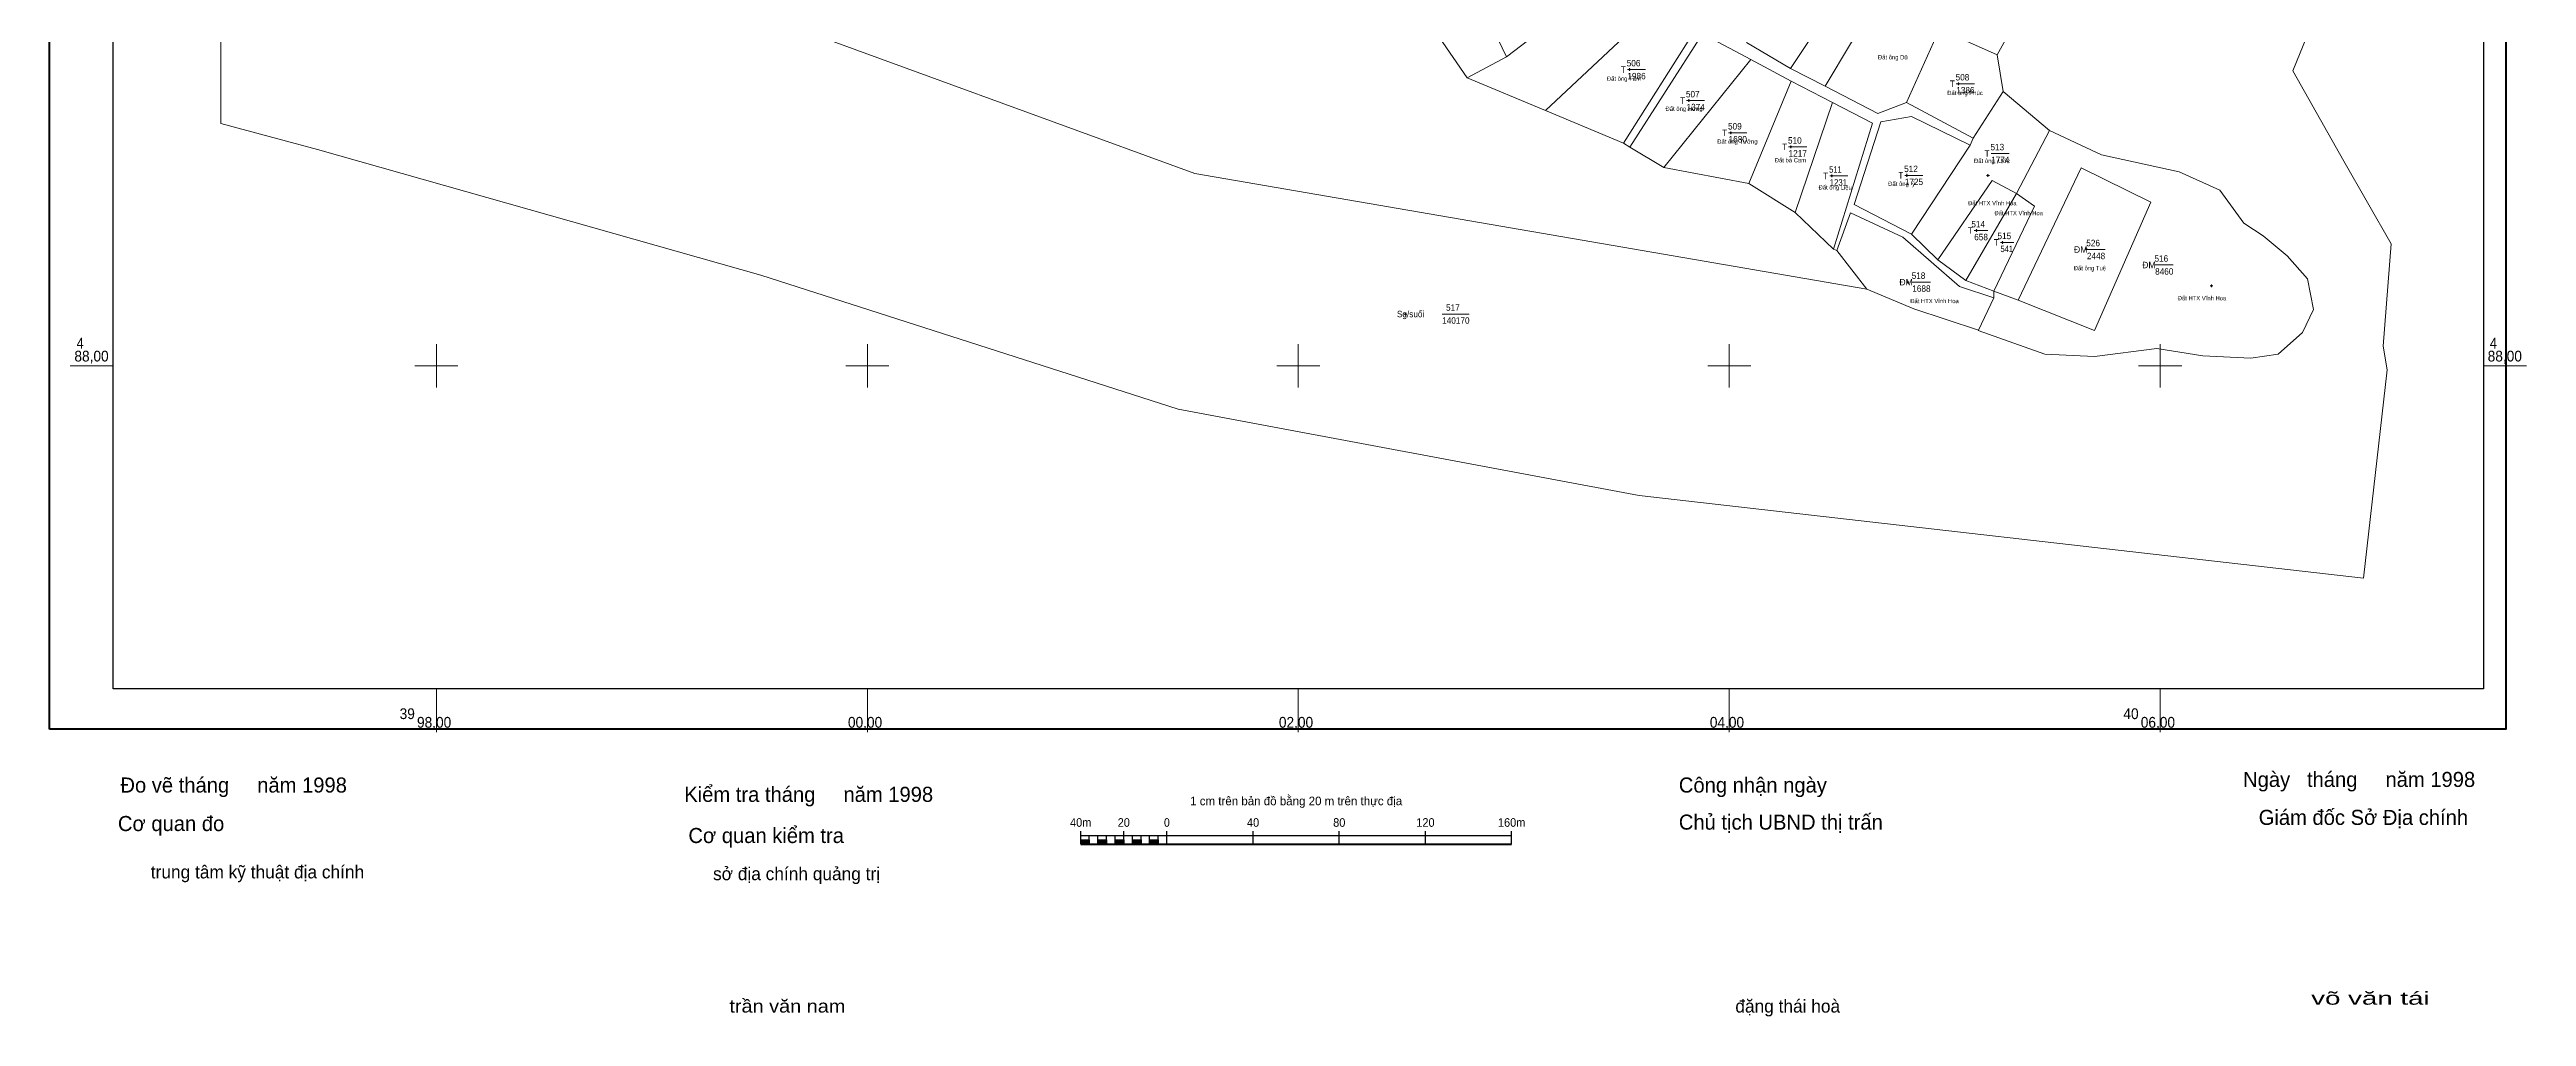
# Model space of a CAD drawing. Header units: metres. Extents: x 399620 to 400776, y 48498 to 49842.
# Drawn here: x 399620 to 400770, y 48498 to 48947 of the extents above; entities that cross this region are included whole.
import ezdxf
from ezdxf.enums import TextEntityAlignment as Align

# ---------------------------------------------------------------- set-up
doc = ezdxf.new("R2010")
doc.units = ezdxf.units.M
doc.header["$LTSCALE"] = 1.2
for name, color, linetype, lineweight in [('11', 7, 'Continuous', 13), ('15', 7, 'Continuous', 13), ('22', 7, 'Continuous', 13), ('63', 7, 'Continuous', 13)]:
    doc.layers.add(name, color=color, linetype=linetype, lineweight=lineweight)
doc.layers.add('2', color=7, linetype='Continuous')

msp = doc.modelspace()

# ---------------------------------------------------------------- hatches: boundary and pattern name
at = {"layer": '11'}
for points in [[(400353.805, 48937.48, 1), (400353.655, 48937.48, 1)], [(400506.445, 48930.96, 1), (400506.295, 48930.96, 1)], [(400381.275, 48923.11, 1), (400381.125, 48923.11, 1)], [(400400.805, 48908.17, 1), (400400.655, 48908.17, 1)], [(400428.635, 48901.63, 1), (400428.485, 48901.63, 1)], [(400447.715, 48888.13, 1), (400447.565, 48888.13, 1)], [(400482.555, 48888.41, 1), (400482.405, 48888.41, 1)], [(400520.165, 48888.28, 1), (400520.015, 48888.28, 1)], [(400514.775, 48862.77, 1), (400514.625, 48862.77, 1)], [(400526.915, 48857.28, 1), (400526.765, 48857.28, 1)], [(400565.755, 48854.12, 1), (400565.605, 48854.12, 1)], [(400483.035, 48838.84, 1), (400482.885, 48838.84, 1)], [(400623.855, 48837.2, 1), (400623.705, 48837.2, 1)], [(400249.845, 48824.04, 1), (400249.695, 48824.04, 1)]]:
    msp.add_hatch(color=256, dxfattribs=at).paths.add_polyline_path(points)
at = {"layer": '63'}
for points in [[(400099.02, 48578), (400099.02, 48580), (400103.02, 48580), (400103.02, 48578)], [(400107.02, 48578), (400107.02, 48580), (400111.02, 48580), (400111.02, 48578)], [(400115.02, 48578), (400115.02, 48580), (400119.02, 48580), (400119.02, 48578)], [(400123.02, 48578), (400123.02, 48580), (400127.02, 48580), (400127.02, 48578)], [(400131.02, 48578), (400131.02, 48580), (400135.02, 48580), (400135.02, 48578)]]:
    msp.add_hatch(color=256, dxfattribs=at).paths.add_polyline_path(points)

# ---------------------------------------------------------------- linework, layer by layer
at = {"layer": '11'}
for p, q in [((400353.42, 48937.48), (400353.1, 48937.48)), ((400353.73, 48938.1), (400353.73, 48937.79)), ((400353.73, 48937.17), (400353.73, 48936.86)), ((400354.36, 48937.48), (400354.04, 48937.48)), ((400506.06, 48930.96), (400505.74, 48930.96)), ((400506.37, 48931.58), (400506.37, 48931.27)), ((400506.37, 48930.65), (400506.37, 48930.34)), ((400507, 48930.96), (400506.68, 48930.96)), ((400380.89, 48923.11), (400380.58, 48923.11)), ((400381.2, 48923.74), (400381.2, 48923.42)), ((400381.2, 48922.8), (400381.2, 48922.48)), ((400381.82, 48923.11), (400381.51, 48923.11)), ((400400.42, 48908.17), (400400.1, 48908.17)), ((400400.73, 48908.8), (400400.73, 48908.48)), ((400400.73, 48907.86), (400400.73, 48907.54)), ((400401.36, 48908.17), (400401.04, 48908.17)), ((400428.25, 48901.63), (400427.94, 48901.63)), ((400428.56, 48902.26), (400428.56, 48901.94)), ((400429.18, 48901.63), (400428.87, 48901.63)), ((400428.56, 48901.32), (400428.56, 48901)), ((400447.33, 48888.13), (400447.02, 48888.13)), ((400447.64, 48888.76), (400447.64, 48888.44)), ((400447.64, 48887.82), (400447.64, 48887.5)), ((400448.26, 48888.13), (400447.95, 48888.13)), ((400482.17, 48888.41), (400481.86, 48888.41)), ((400482.48, 48889.04), (400482.48, 48888.72)), ((400482.48, 48888.1), (400482.48, 48887.78)), ((400483.1, 48888.41), (400482.79, 48888.41)), ((400519.78, 48888.28), (400519.46, 48888.28)), ((400520.09, 48888.9), (400520.09, 48888.59)), ((400520.09, 48887.97), (400520.09, 48887.66)), ((400520.72, 48888.28), (400520.4, 48888.28)), ((400514.39, 48862.77), (400514.08, 48862.77)), ((400514.7, 48863.4), (400514.7, 48863.08)), ((400514.7, 48862.46), (400514.7, 48862.14)), ((400515.32, 48862.77), (400515.01, 48862.77)), ((400526.53, 48857.28), (400526.22, 48857.28)), ((400526.84, 48857.9), (400526.84, 48857.59)), ((400526.84, 48856.97), (400526.84, 48856.66)), ((400527.46, 48857.28), (400527.15, 48857.28)), ((400565.37, 48854.12), (400565.06, 48854.12)), ((400565.68, 48854.74), (400565.68, 48854.43)), ((400565.68, 48853.81), (400565.68, 48853.5)), ((400566.3, 48854.12), (400565.99, 48854.12)), ((400482.65, 48838.84), (400482.34, 48838.84)), ((400482.96, 48839.46), (400482.96, 48839.15)), ((400482.96, 48838.53), (400482.96, 48838.22)), ((400483.58, 48838.84), (400483.27, 48838.84)), ((400623.47, 48837.2), (400623.16, 48837.2)), ((400623.78, 48837.82), (400623.78, 48837.51)), ((400623.78, 48836.89), (400623.78, 48836.58)), ((400624.4, 48837.2), (400624.09, 48837.2)), ((400249.46, 48824.04), (400249.14, 48824.04)), ((400249.77, 48824.66), (400249.77, 48824.35)), ((400249.77, 48823.73), (400249.77, 48823.42)), ((400250.4, 48824.04), (400250.08, 48824.04))]:
    msp.add_line(p, q, dxfattribs=at)
for points in [[(400353.73, 48937.79), (400353.42, 48937.48), (400353.73, 48937.17), (400354.04, 48937.48)], [(400506.37, 48931.27), (400506.06, 48930.96), (400506.37, 48930.65), (400506.68, 48930.96)], [(400381.2, 48923.42), (400380.89, 48923.11), (400381.2, 48922.8), (400381.51, 48923.11)], [(400400.73, 48908.48), (400400.42, 48908.17), (400400.73, 48907.86), (400401.04, 48908.17)], [(400428.56, 48901.94), (400428.25, 48901.63), (400428.56, 48901.32), (400428.87, 48901.63)], [(400447.64, 48888.44), (400447.33, 48888.13), (400447.64, 48887.82), (400447.95, 48888.13)], [(400482.48, 48888.72), (400482.17, 48888.41), (400482.48, 48888.1), (400482.79, 48888.41)], [(400520.09, 48888.59), (400519.78, 48888.28), (400520.09, 48887.97), (400520.4, 48888.28)], [(400514.7, 48863.08), (400514.39, 48862.77), (400514.7, 48862.46), (400515.01, 48862.77)], [(400526.84, 48857.59), (400526.53, 48857.28), (400526.84, 48856.97), (400527.15, 48857.28)], [(400565.68, 48854.43), (400565.37, 48854.12), (400565.68, 48853.81), (400565.99, 48854.12)], [(400482.96, 48839.15), (400482.65, 48838.84), (400482.96, 48838.53), (400483.27, 48838.84)], [(400623.78, 48837.51), (400623.47, 48837.2), (400623.78, 48836.89), (400624.09, 48837.2)], [(400249.77, 48824.35), (400249.46, 48824.04), (400249.77, 48823.73), (400250.08, 48824.04)]]:
    msp.add_lwpolyline(points, close=True, dxfattribs=at)
for centre in [(400353.73, 48937.48), (400506.37, 48930.96), (400381.2, 48923.11), (400400.73, 48908.17), (400428.56, 48901.63), (400447.64, 48888.13), (400482.48, 48888.41), (400520.09, 48888.28), (400514.7, 48862.77), (400526.84, 48857.28), (400565.68, 48854.12), (400482.96, 48838.84), (400623.78, 48837.2), (400249.77, 48824.04)]:
    msp.add_circle(centre, 0.075, dxfattribs=at)
at = {"layer": '15'}
for p, q in [((400352.74, 48937.48), (400361.14, 48937.48)), ((400505.37, 48930.96), (400513.77, 48930.96)), ((400380.2, 48923.11), (400388.6, 48923.11)), ((400399.74, 48908.18), (400408.14, 48908.18)), ((400427.57, 48901.64), (400435.97, 48901.64)), ((400521.54, 48898.53), (400529.94, 48898.53)), ((400446.64, 48888.14), (400455.04, 48888.14)), ((400481.48, 48888.42), (400489.88, 48888.42)), ((400513.71, 48862.78), (400520.01, 48862.78)), ((400525.85, 48857.29), (400532.15, 48857.29)), ((400566, 48854), (400574.4, 48854)), ((400597.66, 48846.8), (400606.06, 48846.8)), ((400484.97, 48838.85), (400493.37, 48838.85)), ((400266.78, 48824.04), (400279.38, 48824.04))]:
    msp.add_line(p, q, dxfattribs=at)
at = {"layer": '22'}
for p, q in [((400461.97, 48988.38), (400428.46, 48937.99)), ((400371.35, 48971.61), (400314.66, 48918.52)), ((400474.95, 48980.86), (400444.47, 48929.74)), ((400407.99, 48950.08), (400428.46, 48937.99)), ((400369.7, 48892.12), (400409.99, 48942.17)), ((400428.46, 48937.99), (400444.47, 48929.74)), ((400430.62, 48871.19), (400447.96, 48922.2)), ((400350.91, 48903.36), (400353.9, 48901.47)), ((400484.54, 48861.09), (400511.81, 48902.4)), ((400448.32, 48854.07), (400449.87, 48853.57)), ((400522.88, 48831.54), (400522.8, 48834.58)), ((400522.8, 48834.58), (400534.07, 48830.45)), ((400522.88, 48831.54), (400515.64, 48816.59))]:
    msp.add_line(p, q, dxfattribs=at)
for points in [[(400685.82, 48996.63), (400661.54, 48936.95), (400685.3, 48894.96), (400707.23, 48856.61), (400703.57, 48809.13), (400705.4, 48798.18), (400694.44, 48701.4), (400358.16, 48739.75), (400144.33, 48779.92), (399950.6, 48842), (399744.81, 48900.43), (399700, 48912.45), (399700, 49042.18)], [(400278.4, 48933.68), (400257.13, 48964.46), (400320.62, 49009.16)], [(400472.79, 49009.3), (400488.78, 49007.57), (400492.61, 49011.67), (400504.1, 49013.86), (400518.05, 49011.67), (400530.36, 49006.48), (400533.37, 48999.64), (400532.59, 48989.86), (400536.92, 48984.61), (400538.84, 48978.87), (400539.38, 48972.59), (400535.79, 48964.95), (400524.32, 48944.31)], [(400296.6, 48943.36), (400288.56, 48960.21), (400334.87, 48998.01)], [(400350.91, 48903.36), (400314.66, 48918.52), (400278.4, 48933.68), (400296.6, 48943.36), (400352.35, 48985.93)], [(400371.35, 48971.61), (400383.88, 48955.33), (400350.91, 48903.36)], [(399951.11, 48962.66), (400152, 48889.32), (400463.82, 48835.57)], [(400353.9, 48901.47), (400387.6, 48954.1), (400409.99, 48942.17)], [(400509.78, 48839.61), (400533.34, 48880), (400548.66, 48909.2), (400527.16, 48927.38), (400524.32, 48944.31), (400497.53, 48956.24), (400482.24, 48922.17), (400513.24, 48905.69)], [(400409.99, 48942.17), (400428.69, 48932.08), (400447.96, 48922.2)], [(400430.62, 48871.19), (400409.17, 48884.64), (400428.69, 48932.08)], [(400444.47, 48929.74), (400468.97, 48917.13), (400482.24, 48922.17)], [(400511.81, 48902.4), (400513.24, 48905.69), (400527.16, 48927.38)], [(400447.96, 48922.2), (400466.53, 48912.67), (400448.32, 48854.07), (400430.62, 48871.19)], [(400511.81, 48902.4), (400484.57, 48915.74), (400470.35, 48913.2), (400458.05, 48874.94), (400484.54, 48861.09)], [(400353.9, 48901.47), (400369.7, 48892.12), (400409.17, 48884.64)], [(400548.66, 48909.2), (400572.82, 48897.94), (400608.83, 48890.01), (400627.67, 48881.56), (400638.77, 48866.19), (400647.73, 48860.35), (400659.02, 48851.01), (400668.37, 48840.31), (400671.1, 48826.1), (400666.03, 48815.4), (400654.74, 48805.35), (400642.08, 48803.6), (400619.87, 48804.57), (400598.45, 48808.07), (400569.51, 48804.38), (400546.52, 48805.35), (400515.55, 48816.44), (400515.64, 48816.59)], [(400533.34, 48880), (400521.97, 48885.95), (400496.83, 48849.2)], [(400522.8, 48834.58), (400541.61, 48874.12), (400533.34, 48880)], [(400522.88, 48831.54), (400506.95, 48836.86), (400480.54, 48859.75), (400456.21, 48871), (400449.87, 48853.57), (400463.82, 48835.57)], [(400484.54, 48861.09), (400496.83, 48849.2), (400509.78, 48839.61), (400522.8, 48834.58)], [(400515.64, 48816.59), (400485.64, 48826.43), (400463.82, 48835.57)]]:
    msp.add_lwpolyline(points, dxfattribs=at)
msp.add_lwpolyline([(400534.07, 48830.45), (400563.31, 48891.84), (400595.6, 48875.92), (400569.47, 48816.41)], close=True, dxfattribs=at)
at = {"layer": '63'}
for p, q in [((399800, 48790), (399800, 48810)), ((400000, 48790), (400000, 48810)), ((400200, 48790), (400200, 48810)), ((400400, 48790), (400400, 48810)), ((400600, 48790), (400600, 48810)), ((399630, 48800), (399650, 48800)), ((399790, 48800), (399810, 48800)), ((399990, 48800), (400010, 48800)), ((400190, 48800), (400210, 48800)), ((400390, 48800), (400410, 48800)), ((400590, 48800), (400610, 48800)), ((400750, 48800), (400770, 48800)), ((399800, 48630), (399800, 48650)), ((400000, 48630), (400000, 48650)), ((400200, 48630), (400200, 48650)), ((400400, 48630), (400400, 48650)), ((400600, 48630), (400600, 48650))]:
    msp.add_line(p, q, dxfattribs=at)
at = {"layer": '63', "lineweight": 25}
for p, q in [((400099.02, 48578), (400099.02, 48584)), ((400099.02, 48582), (400299.02, 48582)), ((400099.02, 48578), (400099.02, 48582)), ((400103.02, 48578), (400103.02, 48582)), ((400107.02, 48578), (400107.02, 48582)), ((400111.02, 48578), (400111.02, 48582)), ((400115.02, 48578), (400115.02, 48582)), ((400119.02, 48578), (400119.02, 48584)), ((400119.02, 48578), (400119.02, 48582)), ((400123.02, 48578), (400123.02, 48582)), ((400127.02, 48578), (400127.02, 48582)), ((400131.02, 48578), (400131.02, 48582)), ((400135.02, 48578), (400135.02, 48582)), ((400139.02, 48578), (400139.02, 48584)), ((400179.02, 48578), (400179.02, 48584)), ((400219.02, 48578), (400219.02, 48584)), ((400259.02, 48578), (400259.02, 48584)), ((400299.02, 48578), (400299.02, 48584))]:
    msp.add_line(p, q, dxfattribs=at)
at = {"layer": '63', "lineweight": 40}
msp.add_line((400099.02, 48578), (400299.02, 48578), dxfattribs=at)
at = {"layer": '63', "lineweight": 53}
msp.add_lwpolyline([(399620.46, 48631.25), (399620.46, 49771.25), (400760.46, 49771.25), (400760.46, 48631.25)], close=True, dxfattribs=at)
at = {"layer": '63', "lineweight": 25}
for points in [[(399650, 48650), (399650, 49750), (400750, 49750), (400750, 48650)], [(400099.02, 48578), (400099.02, 48580), (400103.02, 48580), (400103.02, 48578)], [(400107.02, 48578), (400107.02, 48580), (400111.02, 48580), (400111.02, 48578)], [(400115.02, 48578), (400115.02, 48580), (400119.02, 48580), (400119.02, 48578)], [(400123.02, 48578), (400123.02, 48580), (400127.02, 48580), (400127.02, 48578)], [(400131.02, 48578), (400131.02, 48580), (400135.02, 48580), (400135.02, 48578)]]:
    msp.add_lwpolyline(points, close=True, dxfattribs=at)

# ---------------------------------------------------------------- texts
at = {"layer": '15'}
for s, width, p in [('T', 0.95, (400349.74, 48935.98)), ('506', 0.95, (400352.44, 48938.98)), ('1986', 0.95, (400352.74, 48932.98)), ('T', 0.95, (400377.2, 48921.61)), ('507', 0.95, (400379.9, 48924.61)), ('T', 0.95, (400502.37, 48929.46)), ('508', 0.95, (400505.07, 48932.46)), ('1386', 0.95, (400505.37, 48926.46)), ('1374', 0.95, (400380.2, 48918.61)), ('T', 0.95, (400396.74, 48906.68)), ('509', 0.95, (400399.44, 48909.68)), ('1680', 0.95, (400399.74, 48903.68)), ('T', 0.95, (400424.57, 48900.14)), ('510', 0.95, (400427.27, 48903.14)), ('513', 0.95, (400521.24, 48900.03)), ('1217', 0.95, (400427.57, 48897.14)), ('511', 0.85, (400446.34, 48889.64)), ('512', 0.95, (400481.18, 48889.92)), ('T', 0.95, (400518.54, 48897.03)), ('1774', 0.95, (400521.54, 48894.03)), ('T', 0.95, (400443.64, 48886.64)), ('1231', 0.9, (400446.64, 48883.64)), ('T', 0.95, (400478.48, 48886.92)), ('1725', 0.95, (400481.48, 48883.92)), ('514', 0.95, (400512.36, 48864.28)), ('T', 0.95, (400510.71, 48861.28)), ('658', 0.95, (400513.71, 48858.28)), ('T', 0.95, (400522.85, 48855.79)), ('515', 0.95, (400524.5, 48858.79)), ('541', 0.85, (400525.85, 48852.79)), ('526', 0.95, (400565.7, 48855.5)), ('2448', 0.95, (400566, 48849.5)), ('516', 0.95, (400597.36, 48848.3)), ('8460', 0.95, (400597.66, 48842.3)), ('518', 0.95, (400484.67, 48840.35)), ('1688', 0.95, (400484.97, 48834.35)), ('Sg/suối', 0.95, (400245.78, 48822.54)), ('140170', 0.95, (400266.78, 48819.54)), ('517', 0.95, (400268.58, 48825.54))]:
    msp.add_text(s, height=3, dxfattribs=dict(at, width=width)).set_placement(p)
for p in [(400560, 48852.5), (400591.66, 48845.3), (400478.97, 48837.35)]:
    msp.add_text('ĐM', height=3, dxfattribs=at).set_placement(p)
at = {"layer": '2'}
for s, width, p in [('Đất ông Dũ', 0.85, (400475.92, 48942.25)), ('Đất ông Tầm', 0.85, (400351.095, 48932.3)), ('Đất ông Phúc', 0.85, (400509.39, 48925.66)), ('Đất ông Hưng', 0.9, (400379.04, 48918.35)), ('Đất ông Tưởng', 0.9, (400403.785, 48903.08)), ('Đất bà Cam', 0.85, (400428.41, 48894.45)), ('Đất ông  Ước', 0.9, (400521.935, 48894.13)), ('Đất ông Liệu', 0.85, (400449.17, 48881.83)), ('Đất ông  ý', 0.9, (400480, 48883.49)), ('Đất HTX Vĩnh Hoa', 0.85, (400522.085, 48874.55)), ('Đất HTX Vĩnh Hoa', 0.85, (400534.335, 48869.9)), ('Đất ông Tuệ', 0.85, (400567.41, 48844.35)), ('Đất HTX Vĩnh Hoa', 0.85, (400619.415, 48830.41)), ('Đất HTX Vĩnh Hoa', 0.85, (400495.275, 48829.08))]:
    msp.add_text(s, height=2, dxfattribs=dict(at, width=width)).set_placement(p, align=Align.CENTER)
at = {"layer": '63'}
for s, width, p in [('4', 0.9, (399633, 48808)), ('4', 0.9, (400753, 48808)), ('88,00', 0.95, (399632, 48802)), ('88,00', 0.95, (400752, 48802)), ('98,00', 0.95, (399791, 48632)), ('00,00', 0.95, (399991, 48632)), ('02,00', 0.95, (400191, 48632)), ('04,00', 0.95, (400391, 48632)), ('06,00', 0.95, (400591, 48632))]:
    msp.add_text(s, height=5, dxfattribs=dict(at, width=width)).set_placement(p)
at = {"layer": '63', "width": 0.95}
for s, p in [('39', (399790, 48636)), ('40', (400590, 48636))]:
    msp.add_text(s, height=5, dxfattribs=at).set_placement(p, align=Align.RIGHT)
at = {"layer": '63'}
for s, height, p in [('Đo vẽ tháng     năm 1998', 7, (399705.915, 48601.89)), ('Kiểm tra tháng     năm 1998 ', 7, (399974.09, 48597.57)), ('Công nhận ngày', 7, (400410.975, 48601.89)), ('Ngày   tháng     năm 1998 ', 7, (400693.64, 48604.49)), ('Cơ quan đo', 7, (399676.88, 48584.02)), ('1 cm trên bản đồ bằng 20 m trên thực địa', 4, (400199.015, 48596)), ('Chủ tịch UBND thị trấn', 7, (400423.955, 48584.68)), ('Giám đốc Sở Địa chính', 7, (400694.32, 48586.87)), ('Cơ quan kiểm tra', 7, (399953.06, 48578.46)), ('trung tâm kỹ thuật địa chính', 6, (399716.97, 48562.04)), ('sở địa chính quảng trị', 6, (399967.145, 48561.21)), ('đặng thái hoà', 6, (400427.16, 48499.76))]:
    msp.add_text(s, height=height, dxfattribs=at).set_placement(p, align=Align.CENTER)
for s, height, width, p in [('40m', 4, 0.95, (400099.02, 48586)), ('20', 4, 0.95, (400119.02, 48586)), ('0', 4, 0.9, (400139.02, 48586)), ('40', 4, 0.95, (400179.02, 48586)), ('80', 4, 0.95, (400219.02, 48586)), ('120', 4, 0.95, (400259.015, 48586)), ('160m', 4, 0.95, (400299.025, 48586)), ('trần văn nam', 6, 1.15, (399962.885, 48499.76)), ('võ văn tái', 6, 1.6, (400697.57, 48503.42))]:
    msp.add_text(s, height=height, dxfattribs=dict(at, width=width)).set_placement(p, align=Align.CENTER)

doc.saveas('drawing.dxf')
